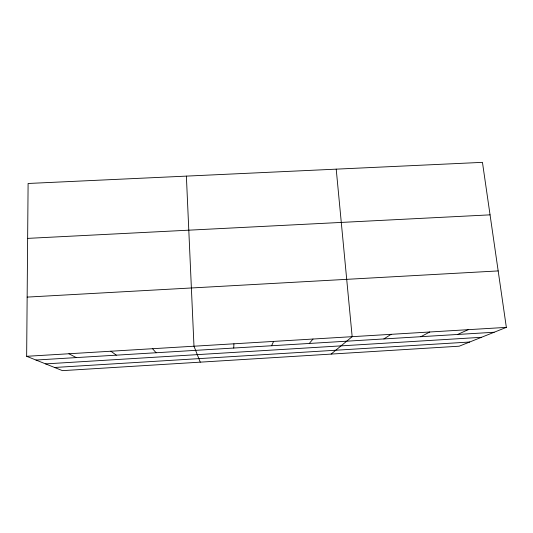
<?xml version="1.0" encoding="UTF-8"?>
<svg xmlns="http://www.w3.org/2000/svg" width="533" height="533" viewBox="0 0 533 533"><rect width="100%" height="100%" fill="white"/><g stroke="black" fill="none" stroke-linecap="round" stroke-linejoin="round"><path stroke-width="0.8" d="M26.65 356.304L28.102 183.479L482.452 162.352L506.35 327.375L459.199 346.197L62.474 370.648L26.65 356.304L506.35 327.375M233.734 348.042L233.914 343.805M271.623 345.744L273.589 341.413M309.273 343.465L313.004 339.035M331.1 354.092L352.166 336.669L336.21 169.154M383.893 338.935L391.082 334.324M420.863 336.696L429.751 331.992M457.607 334.464L468.174 329.674M54.566 367.484L469.66 342.019M35.977 360.035L494.131 332.252M45.605 363.892L481.486 337.302M27.15 297.101L498.175 270.924M27.643 238.378L490.054 214.852M68.91 353.752L76.272 357.596M110.877 351.22L116.307 355.165M152.571 348.709L156.089 352.753M200.248 362.154L193.985 346.21L186.377 176.117"/></g></svg>
